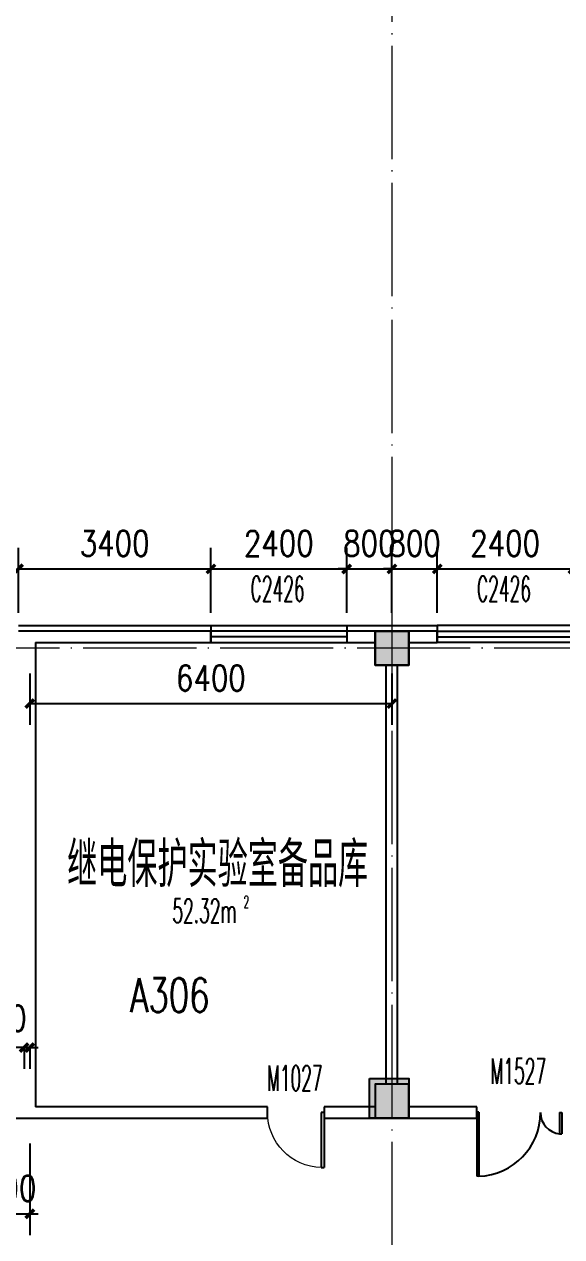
# Model space of a CAD drawing. Extents: x 1417642 to 3570900, y 124798 to 1191112.
# Drawn here: x 1470912 to 1480410, y 401999 to 423415 of the extents above; entities that cross this region are included whole.
import ezdxf

# ---------------------------------------------------------------- set-up
doc = ezdxf.new("R2010")
doc.units = 0
doc.header["$LTSCALE"] = 1000
doc.header["$MEASUREMENT"] = 0
doc.linetypes.add('DOTE', pattern=[2.42, 2, -0.2, 0.02, -0.2])
doc.layers.get('0').update_dxf_attribs({"linetype": 'CONTINUOUS'})
doc.layers.get('Defpoints').update_dxf_attribs({"linetype": 'CONTINUOUS'})
for name, color, linetype in [('colu', 2, 'CONTINUOUS'), ('COLUMN', 9, 'CONTINUOUS'), ('DOTE', 1, 'DOTE'), ('PUB_DIM', 3, 'CONTINUOUS'), ('PUB_HATCH', 8, 'CONTINUOUS'), ('PUB_TEXT', 40, 'CONTINUOUS'), ('SPACE', 7, 'CONTINUOUS'), ('SURFACE', 6, 'CONTINUOUS'), ('tiaozheng', 20, 'CONTINUOUS'), ('WALL', 4, 'CONTINUOUS'), ('WINDOW', 2, 'CONTINUOUS'), ('WINDOW_TEXT', 7, 'CONTINUOUS'), ('填充', 252, 'CONTINUOUS'), ('柱填充 @ 1', 8, 'CONTINUOUS')]:
    doc.layers.add(name, color=color, linetype=linetype)
doc.styles.add('_TCH_SPACE', font='ROMANS', dxfattribs={"width": 0.7, "height": 5, "bigfont": 'Z'})
doc.styles.add('_TCH_WINDOW', font='ROMANS.shx', dxfattribs={"width": 0.7, "height": 400, "bigfont": 'Z.shx'})
doc.styles.add('DIM_FONT', font='SIMPLEX.shx', dxfattribs={"width": 0.8})
doc.styles.add('Z', font='ROMANS', dxfattribs={"width": 0.7, "bigfont": 'Z'})
doc.dimstyles.new('DIMN150', dxfattribs={"dimscale": 1.5, "dimtxt": 300, "dimasz": 100, "dimexe": 250, "dimexo": 300, "dimgap": 150, "dimtad": 1, "dimdec": 0, "dimzin": 0, "dimdsep": 46, "dimtxsty": 'DIM_FONT', "dimblk": 'ARCHTICK', "dimcen": 0.09, "dimdle": 1.5, "dimclrt": 7, "dimazin": 2, "dimtfac": 1, "dimtdec": 0, "dimtix": 1, "dimtmove": 2, "dimatfit": 3, "dimldrblk": 'ARCHTICK', "dimfxl": 1, "dimtolj": 1, "dimtzin": 0, "dimarcsym": 0})

# ---------------------------------------------------------------- blocks, each defined once
blk = doc.blocks.new('5873')
at = {"layer": '柱填充 @ 1', "ltscale": 1000}
for points in [[(1541228, 714085), (1541828, 714085), (1541828, 713485), (1541228, 713485)], [(1541128, 706185), (1541828, 706185), (1541828, 705485), (1541128, 705485)]]:
    blk.add_hatch(color=256, dxfattribs=at).paths.add_polyline_path(points)
at = {"layer": 'colu', "ltscale": 1000}
for points in [[(1541228, 714085), (1541828, 714085), (1541828, 713485), (1541228, 713485)], [(1541128, 706185), (1541828, 706185), (1541828, 705485), (1541128, 705485)]]:
    blk.add_lwpolyline(points, close=True, dxfattribs=at)
blk = doc.blocks.new('_ArchTick')
at = {"color": 0, "linetype": 'ByBlock', "const_width": 0.4}
blk.add_lwpolyline([(-0.5, -0.5), (0.5, 0.5)], dxfattribs=at)
blk = doc.blocks.new('*D1611')
at = {"layer": 'Defpoints', "color": 0}
for p in [(1470910, 405809), (1471010, 405809), (1471010, 405340)]:
    blk.add_point(p, dxfattribs=at)
at = {"layer": 'PUB_DIM', "color": 0, "lineweight": -2}
for p, q in [((1470910, 405340), (1470760, 405340)), ((1470910, 405359), (1470910, 404965)), ((1470910, 405340), (1471010, 405340)), ((1471010, 405359), (1471010, 404965)), ((1471010, 405340), (1471160, 405340))]:
    blk.add_line(p, q, dxfattribs=at)
at = {"layer": 'PUB_DIM', "color": 0, "lineweight": -2, "xscale": 150, "yscale": 150, "zscale": 150}
blk.add_blockref('_ArchTick', (1470910, 405340), dxfattribs=at)
at = {"layer": 'PUB_DIM', "color": 0, "lineweight": -2, "xscale": 150, "yscale": 150, "zscale": 150, "rotation": 180}
blk.add_blockref('_ArchTick', (1471010, 405340), dxfattribs=at)
at = {"layer": 'PUB_DIM', "color": 7, "insert": (1470493, 405857), "char_height": 450, "attachment_point": 5, "style": 'DIM_FONT'}
blk.add_mtext('\\A1;100', dxfattribs=at)
blk = doc.blocks.new('*D1877')
at = {"layer": 'Defpoints', "color": 0}
for p in [(1470010, 404095), (1471010, 404095), (1471010, 402403)]:
    blk.add_point(p, dxfattribs=at)
at = {"layer": 'PUB_DIM', "color": 0, "lineweight": -2}
for p, q in [((1470010, 403645), (1470010, 402028)), ((1471010, 403645), (1471010, 402028)), ((1470010, 402403), (1469860, 402403)), ((1470010, 402403), (1471010, 402403)), ((1471010, 402403), (1471160, 402403))]:
    blk.add_line(p, q, dxfattribs=at)
at = {"layer": 'PUB_DIM', "color": 0, "lineweight": -2, "xscale": 150, "yscale": 150, "zscale": 150}
blk.add_blockref('_ArchTick', (1470010, 402403), dxfattribs=at)
at = {"layer": 'PUB_DIM', "color": 0, "lineweight": -2, "xscale": 150, "yscale": 150, "zscale": 150, "rotation": 180}
blk.add_blockref('_ArchTick', (1471010, 402403), dxfattribs=at)
at = {"layer": 'PUB_DIM', "color": 7, "insert": (1470510, 402853), "char_height": 450, "attachment_point": 5, "style": 'DIM_FONT'}
blk.add_mtext('\\A1;1000', dxfattribs=at)
blk = doc.blocks.new('*D1938')
at = {"layer": 'Defpoints', "color": 0}
for p in [(1480610, 413795), (1478210, 412569), (1480610, 412569)]:
    blk.add_point(p, dxfattribs=at)
at = {"layer": 'PUB_DIM', "color": 0, "lineweight": -2}
for p, q in [((1478210, 413019), (1478210, 414170)), ((1480610, 413019), (1480610, 414170)), ((1478208, 413795), (1480613, 413795))]:
    blk.add_line(p, q, dxfattribs=at)
at = {"layer": 'PUB_DIM', "color": 0, "lineweight": -2, "xscale": 150, "yscale": 150, "zscale": 150, "rotation": 180}
blk.add_blockref('_ArchTick', (1478210, 413795), dxfattribs=at)
at = {"layer": 'PUB_DIM', "color": 0, "lineweight": -2, "xscale": 150, "yscale": 150, "zscale": 150}
blk.add_blockref('_ArchTick', (1480610, 413795), dxfattribs=at)
at = {"layer": 'PUB_DIM', "color": 7, "insert": (1479410, 414245), "char_height": 450, "attachment_point": 5, "style": 'DIM_FONT'}
blk.add_mtext('\\A1;2400', dxfattribs=at)
blk = doc.blocks.new('*D1939')
at = {"layer": 'Defpoints', "color": 0}
for p in [(1478210, 413795), (1477410, 412569), (1478210, 412569)]:
    blk.add_point(p, dxfattribs=at)
at = {"layer": 'PUB_DIM', "color": 0, "lineweight": -2}
for p, q in [((1477410, 413019), (1477410, 414170)), ((1478210, 413019), (1478210, 414170)), ((1477410, 413795), (1477260, 413795)), ((1477410, 413795), (1478210, 413795)), ((1478210, 413795), (1478360, 413795))]:
    blk.add_line(p, q, dxfattribs=at)
at = {"layer": 'PUB_DIM', "color": 0, "lineweight": -2, "xscale": 150, "yscale": 150, "zscale": 150}
blk.add_blockref('_ArchTick', (1477410, 413795), dxfattribs=at)
at = {"layer": 'PUB_DIM', "color": 0, "lineweight": -2, "xscale": 150, "yscale": 150, "zscale": 150, "rotation": 180}
blk.add_blockref('_ArchTick', (1478210, 413795), dxfattribs=at)
at = {"layer": 'PUB_DIM', "color": 7, "insert": (1477810, 414245), "char_height": 450, "attachment_point": 5, "style": 'DIM_FONT'}
blk.add_mtext('\\A1;800', dxfattribs=at)
blk = doc.blocks.new('*D1940')
at = {"layer": 'Defpoints', "color": 0}
for p in [(1477410, 413795), (1476610, 412569), (1477410, 412569)]:
    blk.add_point(p, dxfattribs=at)
at = {"layer": 'PUB_DIM', "color": 0, "lineweight": -2}
for p, q in [((1476610, 413019), (1476610, 414170)), ((1477410, 413019), (1477410, 414170)), ((1476610, 413795), (1476460, 413795)), ((1476610, 413795), (1477410, 413795)), ((1477410, 413795), (1477560, 413795))]:
    blk.add_line(p, q, dxfattribs=at)
at = {"layer": 'PUB_DIM', "color": 0, "lineweight": -2, "xscale": 150, "yscale": 150, "zscale": 150}
blk.add_blockref('_ArchTick', (1476610, 413795), dxfattribs=at)
at = {"layer": 'PUB_DIM', "color": 0, "lineweight": -2, "xscale": 150, "yscale": 150, "zscale": 150, "rotation": 180}
blk.add_blockref('_ArchTick', (1477410, 413795), dxfattribs=at)
at = {"layer": 'PUB_DIM', "color": 7, "insert": (1477010, 414245), "char_height": 450, "attachment_point": 5, "style": 'DIM_FONT'}
blk.add_mtext('\\A1;800', dxfattribs=at)
blk = doc.blocks.new('*D1941')
at = {"layer": 'Defpoints', "color": 0}
for p in [(1476610, 413795), (1474210, 412569), (1476610, 412569)]:
    blk.add_point(p, dxfattribs=at)
at = {"layer": 'PUB_DIM', "color": 0, "lineweight": -2}
for p, q in [((1474210, 413019), (1474210, 414170)), ((1476610, 413019), (1476610, 414170)), ((1474208, 413795), (1476613, 413795))]:
    blk.add_line(p, q, dxfattribs=at)
at = {"layer": 'PUB_DIM', "color": 0, "lineweight": -2, "xscale": 150, "yscale": 150, "zscale": 150, "rotation": 180}
blk.add_blockref('_ArchTick', (1474210, 413795), dxfattribs=at)
at = {"layer": 'PUB_DIM', "color": 0, "lineweight": -2, "xscale": 150, "yscale": 150, "zscale": 150}
blk.add_blockref('_ArchTick', (1476610, 413795), dxfattribs=at)
at = {"layer": 'PUB_DIM', "color": 7, "insert": (1475410, 414245), "char_height": 450, "attachment_point": 5, "style": 'DIM_FONT'}
blk.add_mtext('\\A1;2400', dxfattribs=at)
blk = doc.blocks.new('*D1942')
at = {"layer": 'Defpoints', "color": 0}
for p in [(1474210, 413795), (1470810, 412569), (1474210, 412569)]:
    blk.add_point(p, dxfattribs=at)
at = {"layer": 'PUB_DIM', "color": 0, "lineweight": -2}
for p, q in [((1470810, 413019), (1470810, 414170)), ((1474210, 413019), (1474210, 414170)), ((1470808, 413795), (1474213, 413795))]:
    blk.add_line(p, q, dxfattribs=at)
at = {"layer": 'PUB_DIM', "color": 0, "lineweight": -2, "xscale": 150, "yscale": 150, "zscale": 150, "rotation": 180}
blk.add_blockref('_ArchTick', (1470810, 413795), dxfattribs=at)
at = {"layer": 'PUB_DIM', "color": 0, "lineweight": -2, "xscale": 150, "yscale": 150, "zscale": 150}
blk.add_blockref('_ArchTick', (1474210, 413795), dxfattribs=at)
at = {"layer": 'PUB_DIM', "color": 7, "insert": (1472510, 414245), "char_height": 450, "attachment_point": 5, "style": 'DIM_FONT'}
blk.add_mtext('\\A1;3400', dxfattribs=at)
blk = doc.blocks.new('*D2292')
at = {"layer": 'Defpoints', "color": 0}
for p in [(1471010, 412395), (1477410, 412395), (1477410, 411416)]:
    blk.add_point(p, dxfattribs=at)
at = {"layer": 'PUB_DIM', "color": 0, "lineweight": -2}
for p, q in [((1471010, 411945), (1471010, 411041)), ((1477410, 411945), (1477410, 411041)), ((1471008, 411416), (1477413, 411416))]:
    blk.add_line(p, q, dxfattribs=at)
at = {"layer": 'PUB_DIM', "color": 0, "lineweight": -2, "xscale": 150, "yscale": 150, "zscale": 150, "rotation": 180}
blk.add_blockref('_ArchTick', (1471010, 411416), dxfattribs=at)
at = {"layer": 'PUB_DIM', "color": 0, "lineweight": -2, "xscale": 150, "yscale": 150, "zscale": 150}
blk.add_blockref('_ArchTick', (1477410, 411416), dxfattribs=at)
at = {"layer": 'PUB_DIM', "color": 7, "insert": (1474210, 411866), "char_height": 450, "attachment_point": 5, "style": 'DIM_FONT'}
blk.add_mtext('\\A1;6400', dxfattribs=at)
blk = doc.blocks.new('_FZH')
blk.add_lwpolyline([(-0.5, -0.5), (0.5, -0.5), (0.5, 0.5), (-0.5, 0.5)], close=True)
at = {"layer": 'PUB_HATCH'}
blk.add_solid([(-0.5, -0.5), (0.5, -0.5), (-0.5, 0.5), (0.5, 0.5)], dxfattribs=at)
blk = doc.blocks.new('$TCHSYS$WIN2D')
for p, q in [((-0.5, 0.5), (0.5, 0.5)), ((-0.5, 0.5), (-0.5, -0.5)), ((0.5, 0.5), (0.5, -0.5)), ((0.5, 0.1667), (-0.5, 0.1667)), ((0.5, -0.1667), (-0.5, -0.1667)), ((-0.5, -0.5), (0.5, -0.5))]:
    blk.add_line(p, q)
blk = doc.blocks.new('$DorLib2D$00000225')
at = {"color": 0}
for p, q in [((0.475, -0.001), (0.475, 0.752)), ((0.475, 0.752), (0.5, 0.752)), ((0.5, -0.001), (0.5, 0.752)), ((-0.5, 0), (-0.5, 0.252)), ((-0.475, 0.252), (-0.5, 0.252)), ((-0.475, 0), (-0.475, 0.252)), ((-0.475, 0), (-0.5, 0)), ((0.475, -0.001), (0.5, -0.001))]:
    blk.add_line(p, q, dxfattribs=at)
for centre, radius, start, end in [((0.505, -0.002), 0.755, 92.2493, 179.7238), ((-0.501, 0.003), 0.251, 359.7899, 84.0974)]:
    blk.add_arc(centre, radius, start, end, dxfattribs=at)
blk = doc.blocks.new('$DorLib2D$00000001')
for p, q in [((0.45, 0.975), (0.5, 0.975)), ((0.45, 0), (0.45, 0.975)), ((0.5, 0), (0.5, 0.975)), ((0.5, 0), (0.45, 0))]:
    blk.add_line(p, q)
at = {"lineweight": 13}
blk.add_arc((0.475, 0), 0.975, 91.4693, 180, dxfattribs=at)

msp = doc.modelspace()

# ---------------------------------------------------------------- linework, layer by layer
at = {"layer": 'DOTE', "lineweight": 0}
for points in [[(1477410.3, 495635.3), (1477410.3, 385594.9)], [(1597373.8, 412395.5), (1431783.9, 412395.5)]]:
    msp.add_lwpolyline(points, dxfattribs=at)
at = {"layer": 'SURFACE'}
for p, q in [((1470810.3, 412795.5), (1471010.3, 412795.5)), ((1471010.3, 412795.5), (1474210.3, 412795.5)), ((1474210.3, 412795.5), (1474210.3, 412695.5)), ((1476610.3, 412795.5), (1476610.3, 412695.5)), ((1476610.3, 412795.5), (1477410.3, 412795.5)), ((1477410.3, 412795.5), (1478210.3, 412795.5)), ((1478210.3, 412795.5), (1478210.3, 412695.5))]:
    msp.add_line(p, q, dxfattribs=at)
at = {"layer": 'WALL'}
for p, q in [((1471010.3, 412695.5), (1470810.3, 412695.5)), ((1474210.3, 412695.5), (1471010.3, 412695.5)), ((1474210.3, 412495.5), (1474210.3, 412695.5)), ((1477110.3, 412695.5), (1476610.3, 412695.5)), ((1476610.3, 412695.5), (1476610.3, 412495.5)), ((1478210.3, 412695.5), (1477710.3, 412695.5)), ((1478210.3, 412495.5), (1478210.3, 412695.5)), ((1471110.3, 412495.5), (1471110.3, 404295.5)), ((1471110.3, 412495.5), (1474210.3, 412495.5)), ((1476610.3, 412495.5), (1477110.3, 412495.5)), ((1477710.3, 412495.5), (1478210.3, 412495.5)), ((1477310.3, 404695.5), (1477310.3, 412095.5)), ((1477510.3, 404695.5), (1477510.3, 412095.5)), ((1475210.3, 404295.5), (1471110.3, 404295.5)), ((1475210.3, 404095.5), (1475210.3, 404295.5)), ((1477110.3, 404295.5), (1476210.3, 404295.5)), ((1476210.3, 404295.5), (1476210.3, 404095.5)), ((1478910.3, 404295.5), (1477710.3, 404295.5)), ((1478910.3, 404095.5), (1478910.3, 404295.5)), ((1470010.3, 404095.5), (1471010.3, 404095.5)), ((1471010.3, 404095.5), (1475210.3, 404095.5)), ((1476210.3, 404095.5), (1477110.3, 404095.5)), ((1477710.3, 404095.5), (1478910.3, 404095.5))]:
    msp.add_line(p, q, dxfattribs=at)

# ---------------------------------------------------------------- block references
at = {"layer": 'COLUMN', "lineweight": 0, "xscale": 600, "yscale": 600, "zscale": 600}
for p in [(1477410.3, 412395.5), (1477410.3, 404395.5)]:
    msp.add_blockref('_FZH', p, dxfattribs=at)
at = {"layer": 'tiaozheng'}
msp.add_blockref('5873', (-64117.3, -301389.9), dxfattribs=at)
at = {"layer": 'WINDOW', "color": 2}
ref = msp.add_blockref('$TCHSYS$WIN2D', (1475410.3, 412645.5), dxfattribs=dict(at, xscale=2400, yscale=300, zscale=2400))
ref.add_attrib('A', 'C2426', (1474911.5, 413219.3), dxfattribs={"layer": 'WINDOW_TEXT', "color": 2, "height": 446.25, "style": '_TCH_WINDOW', "width": 0.494118})
ref = msp.add_blockref('$TCHSYS$WIN2D', (1479410.3, 412645.5), dxfattribs=dict(at, xscale=-2400, yscale=300, zscale=-2400))
ref.add_attrib('A', 'C2426', (1478911.5, 413219.3), dxfattribs={"layer": 'WINDOW_TEXT', "color": 2, "height": 446.25, "style": '_TCH_WINDOW', "width": 0.494118})
at = {"layer": 'WINDOW', "lineweight": 0}
ref = msp.add_blockref('$DorLib2D$00000001', (1475710.3, 404195.5), dxfattribs=dict(at, xscale=1000, yscale=-1000, zscale=1000))
ref.add_attrib('A', 'M1027', (1475201, 404576.1), dxfattribs={"layer": 'WINDOW_TEXT', "lineweight": 0, "height": 446.25, "style": '_TCH_WINDOW', "width": 0.494118})
ref = msp.add_blockref('$DorLib2D$00000225', (1479660.3, 404195.5), dxfattribs=dict(at, xscale=-1500, yscale=-1500, zscale=-1500))
ref.add_attrib('A', 'M1527', (1479151, 404699.7), dxfattribs={"layer": 'WINDOW_TEXT', "lineweight": 0, "height": 446.25, "style": '_TCH_WINDOW', "width": 0.494118})

# ---------------------------------------------------------------- texts
at = {"layer": 'PUB_TEXT', "color": 1, "lineweight": 60, "style": 'Z', "width": 0.7}
msp.add_text('A306', height=600, dxfattribs=at).set_placement((1472781.9, 405966.7))
at = {"layer": 'SPACE', "style": '_TCH_SPACE', "width": 0.525}
for s, height, p in [('2', 210, (1474789.4, 407808.5)), ('52.32m', 420, (1473529.4, 407546))]:
    msp.add_text(s, height=height, dxfattribs=at).set_placement(p)
at = {"layer": '填充', "insert": (1471670.1, 408974.1), "char_height": 800, "width": 7854.488, "attachment_point": 1, "style": '_TCH_WINDOW'}
msp.add_mtext('{\\C2;继电保护实验室备品库}', dxfattribs=at)

# ---------------------------------------------------------------- dimensions: what is measured, and where the dimension line sits
at = {"layer": 'PUB_DIM'}
for p1, p2, distance, picture, middle in [((1470810.3, 412569.2), (1474210.3, 412569.2), 1226.2, '*D1942', (1472510.3, 414245.5)), ((1474210.3, 412569.2), (1476610.3, 412569.2), 1226.2, '*D1941', (1475410.3, 414245.5)), ((1476610.3, 412569.2), (1477410.3, 412569.2), 1226.2, '*D1940', (1477010.3, 414245.5)), ((1477410.3, 412569.2), (1478210.3, 412569.2), 1226.2, '*D1939', (1477810.3, 414245.5)), ((1478210.3, 412569.2), (1480610.3, 412569.2), 1226.2, '*D1938', (1479410.3, 414245.5)), ((1471010.3, 412395.5), (1477410.3, 412395.5), -979.2, '*D2292', (1474210.3, 411866.3)), ((1470010.3, 404095.5), (1471010.3, 404095.5), -1692.3, '*D1877', (1470510.3, 402853.2))]:
    dim = msp.add_aligned_dim(p1=p1, p2=p2, distance=distance, dimstyle='DIMN150', dxfattribs=at)
    dim.commit()
    dim.dimension.update_dxf_attribs({"geometry": picture, "text_midpoint": middle})
dim = msp.add_linear_dim(base=(1471010.3, 405339.9), p1=(1470910.3, 405809.2), p2=(1471010.3, 405809.2), angle=0, dimstyle='DIMN150', dxfattribs=at)
dim.commit()
dim.dimension.update_dxf_attribs({"geometry": '*D1611', "text_midpoint": (1470492.5, 405857.4), "dimtype": 129})

doc.saveas('drawing.dxf')
